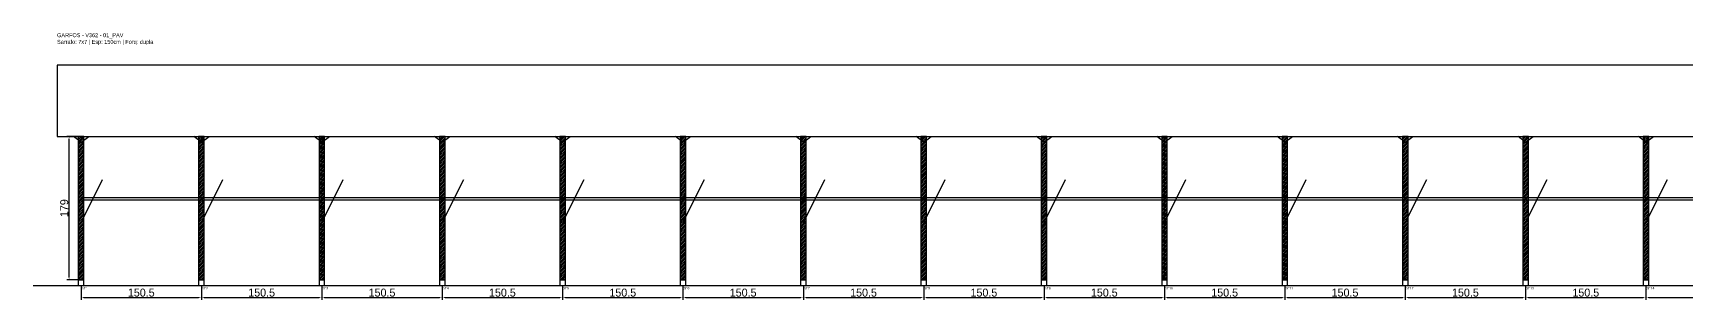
# Model space of a CAD drawing. Header units: metres. Extents: x -30 to 4152, y -25 to 308.
# Drawn here: x -30 to 2037, y -25 to 308 of the extents above; entities that cross this region are included whole.
import ezdxf

# ---------------------------------------------------------------- set-up
doc = ezdxf.new("R2010")
doc.units = ezdxf.units.M
for name, color, linetype in [('BARRA_ANCORAGEM', 1, 'Continuous'), ('COTA', 241, 'Continuous'), ('GARFOS OK', 3, 'Continuous'), ('NOME DA VIGA', 6, 'Continuous'), ('SARR_7x7', 40, 'Continuous'), ('TIRAS REESCORAMENTO', 252, 'Continuous'), ('VIGAS', 3, 'Continuous')]:
    doc.layers.add(name, color=color, linetype=linetype)
doc.dimstyles.new('EZ DXF', dxfattribs={"dimtxt": 10, "dimasz": 3.5, "dimexe": 3, "dimexo": 1.5, "dimgap": 1, "dimtad": 1, "dimdec": 1, "dimdsep": 46, "dimcen": 2.5, "dimazin": 3, "dimtfac": 1, "dimtmove": 0, "dimatfit": 3})

msp = doc.modelspace()

# ---------------------------------------------------------------- hatches: boundary and pattern name
at = {"layer": 'COTA'}
h = msp.add_hatch(dxfattribs=at)
h.set_pattern_fill('ANSI31', scale=0.5)
h.paths.add_polyline_path([(26.5, 0), (33.5, 0), (33.5, 179), (26.5, 179)])
h = msp.add_hatch(dxfattribs=at)
h.set_pattern_fill('ANSI31', scale=0.5)
h.paths.add_polyline_path([(176.96, 0), (183.96, 0), (183.96, 179), (176.96, 179)])
h = msp.add_hatch(dxfattribs=at)
h.set_pattern_fill('ANSI31', scale=0.5)
h.paths.add_polyline_path([(327.41, 0), (334.41, 0), (334.41, 179), (327.41, 179)])
h = msp.add_hatch(dxfattribs=at)
h.set_pattern_fill('ANSI31', scale=0.5)
h.paths.add_polyline_path([(477.87, 0), (484.87, 0), (484.87, 179), (477.87, 179)])
h = msp.add_hatch(dxfattribs=at)
h.set_pattern_fill('ANSI31', scale=0.5)
h.paths.add_polyline_path([(628.32, 0), (635.32, 0), (635.32, 179), (628.32, 179)])
h = msp.add_hatch(dxfattribs=at)
h.set_pattern_fill('ANSI31', scale=0.5)
h.paths.add_polyline_path([(778.78, 0), (785.78, 0), (785.78, 179), (778.78, 179)])
h = msp.add_hatch(dxfattribs=at)
h.set_pattern_fill('ANSI31', scale=0.5)
h.paths.add_polyline_path([(929.24, 0), (936.24, 0), (936.24, 179), (929.24, 179)])
h = msp.add_hatch(dxfattribs=at)
h.set_pattern_fill('ANSI31', scale=0.5)
h.paths.add_polyline_path([(1079.69, 0), (1086.69, 0), (1086.69, 179), (1079.69, 179)])
h = msp.add_hatch(dxfattribs=at)
h.set_pattern_fill('ANSI31', scale=0.5)
h.paths.add_polyline_path([(1230.15, 0), (1237.15, 0), (1237.15, 179), (1230.15, 179)])
h = msp.add_hatch(dxfattribs=at)
h.set_pattern_fill('ANSI31', scale=0.5)
h.paths.add_polyline_path([(1380.6, 0), (1387.6, 0), (1387.6, 179), (1380.6, 179)])
h = msp.add_hatch(dxfattribs=at)
h.set_pattern_fill('ANSI31', scale=0.5)
h.paths.add_polyline_path([(1531.06, 0), (1538.06, 0), (1538.06, 179), (1531.06, 179)])
h = msp.add_hatch(dxfattribs=at)
h.set_pattern_fill('ANSI31', scale=0.5)
h.paths.add_polyline_path([(1681.52, 0), (1688.52, 0), (1688.52, 179), (1681.52, 179)])
h = msp.add_hatch(dxfattribs=at)
h.set_pattern_fill('ANSI31', scale=0.5)
h.paths.add_polyline_path([(1831.97, 0), (1838.97, 0), (1838.97, 179), (1831.97, 179)])
h = msp.add_hatch(dxfattribs=at)
h.set_pattern_fill('ANSI31', scale=0.5)
h.paths.add_polyline_path([(1982.43, 0), (1989.43, 0), (1989.43, 179), (1982.43, 179)])

# ---------------------------------------------------------------- linework, layer by layer
at = {"layer": 'BARRA_ANCORAGEM'}
for p, q in [((30, 71.6), (56.85, 125.3)), ((180.46, 71.6), (207.31, 125.3)), ((330.91, 71.6), (357.76, 125.3)), ((481.37, 71.6), (508.22, 125.3)), ((631.82, 71.6), (658.67, 125.3)), ((782.28, 71.6), (809.13, 125.3)), ((932.74, 71.6), (959.59, 125.3)), ((1083.19, 71.6), (1110.04, 125.3)), ((1233.65, 71.6), (1260.5, 125.3)), ((1384.1, 71.6), (1410.95, 125.3)), ((1534.56, 71.6), (1561.41, 125.3)), ((1685.02, 71.6), (1711.87, 125.3)), ((1835.47, 71.6), (1862.32, 125.3)), ((1985.93, 71.6), (2012.78, 125.3))]:
    msp.add_line(p, q, dxfattribs=at)
at = {"layer": 'GARFOS OK'}
for p, q in [((30, 172), (20.5, 179)), ((20.5, 179), (39.5, 179)), ((30, 172), (39.5, 179)), ((180.46, 172), (170.96, 179)), ((170.96, 179), (189.96, 179)), ((180.46, 172), (189.96, 179)), ((330.91, 172), (321.41, 179)), ((321.41, 179), (340.41, 179)), ((330.91, 172), (340.41, 179)), ((481.37, 172), (471.87, 179)), ((471.87, 179), (490.87, 179)), ((481.37, 172), (490.87, 179)), ((631.82, 172), (622.32, 179)), ((622.32, 179), (641.32, 179)), ((631.82, 172), (641.32, 179)), ((782.28, 172), (772.78, 179)), ((772.78, 179), (791.78, 179)), ((782.28, 172), (791.78, 179)), ((932.74, 172), (923.24, 179)), ((923.24, 179), (942.24, 179)), ((932.74, 172), (942.24, 179)), ((1083.19, 172), (1073.69, 179)), ((1073.69, 179), (1092.69, 179)), ((1083.19, 172), (1092.69, 179)), ((1233.65, 172), (1224.15, 179)), ((1224.15, 179), (1243.15, 179)), ((1233.65, 172), (1243.15, 179)), ((1384.1, 172), (1374.6, 179)), ((1374.6, 179), (1393.6, 179)), ((1384.1, 172), (1393.6, 179)), ((1534.56, 172), (1525.06, 179)), ((1525.06, 179), (1544.06, 179)), ((1534.56, 172), (1544.06, 179)), ((1685.02, 172), (1675.52, 179)), ((1675.52, 179), (1694.52, 179)), ((1685.02, 172), (1694.52, 179)), ((1835.47, 172), (1825.97, 179)), ((1825.97, 179), (1844.97, 179)), ((1835.47, 172), (1844.97, 179)), ((1985.93, 172), (1976.43, 179)), ((1976.43, 179), (1995.43, 179)), ((1985.93, 172), (1995.43, 179))]:
    msp.add_line(p, q, dxfattribs=at)
at = {"layer": 'GARFOS OK', "linetype": 'CONTINUOUS'}
msp.add_line((-30, -7), (4152.31, -7), dxfattribs=at)
at = {"layer": 'GARFOS OK'}
for points in [[(26.5, 0), (33.5, 0), (33.5, 179), (26.5, 179), (26.5, 0)], [(176.96, 0), (183.96, 0), (183.96, 179), (176.96, 179), (176.96, 0)], [(327.41, 0), (334.41, 0), (334.41, 179), (327.41, 179), (327.41, 0)], [(477.87, 0), (484.87, 0), (484.87, 179), (477.87, 179), (477.87, 0)], [(628.32, 0), (635.32, 0), (635.32, 179), (628.32, 179), (628.32, 0)], [(778.78, 0), (785.78, 0), (785.78, 179), (778.78, 179), (778.78, 0)], [(929.24, 0), (936.24, 0), (936.24, 179), (929.24, 179), (929.24, 0)], [(1079.69, 0), (1086.69, 0), (1086.69, 179), (1079.69, 179), (1079.69, 0)], [(1230.15, 0), (1237.15, 0), (1237.15, 179), (1230.15, 179), (1230.15, 0)], [(1380.6, 0), (1387.6, 0), (1387.6, 179), (1380.6, 179), (1380.6, 0)], [(1531.06, 0), (1538.06, 0), (1538.06, 179), (1531.06, 179), (1531.06, 0)], [(1681.52, 0), (1688.52, 0), (1688.52, 179), (1681.52, 179), (1681.52, 0)], [(1831.97, 0), (1838.97, 0), (1838.97, 179), (1831.97, 179), (1831.97, 0)], [(1982.43, 0), (1989.43, 0), (1989.43, 179), (1982.43, 179), (1982.43, 0)]]:
    msp.add_lwpolyline(points, dxfattribs=at)
at = {"layer": 'SARR_7x7'}
for points in [[(26.5, -7), (33.5, -7), (33.5, 0), (26.5, 0), (26.5, -7)], [(176.96, -7), (183.96, -7), (183.96, 0), (176.96, 0), (176.96, -7)], [(327.41, -7), (334.41, -7), (334.41, 0), (327.41, 0), (327.41, -7)], [(477.87, -7), (484.87, -7), (484.87, 0), (477.87, 0), (477.87, -7)], [(628.32, -7), (635.32, -7), (635.32, 0), (628.32, 0), (628.32, -7)], [(778.78, -7), (785.78, -7), (785.78, 0), (778.78, 0), (778.78, -7)], [(929.24, -7), (936.24, -7), (936.24, 0), (929.24, 0), (929.24, -7)], [(1079.69, -7), (1086.69, -7), (1086.69, 0), (1079.69, 0), (1079.69, -7)], [(1230.15, -7), (1237.15, -7), (1237.15, 0), (1230.15, 0), (1230.15, -7)], [(1380.6, -7), (1387.6, -7), (1387.6, 0), (1380.6, 0), (1380.6, -7)], [(1531.06, -7), (1538.06, -7), (1538.06, 0), (1531.06, 0), (1531.06, -7)], [(1681.52, -7), (1688.52, -7), (1688.52, 0), (1681.52, 0), (1681.52, -7)], [(1831.97, -7), (1838.97, -7), (1838.97, 0), (1831.97, 0), (1831.97, -7)], [(1982.43, -7), (1989.43, -7), (1989.43, 0), (1982.43, 0), (1982.43, -7)]]:
    msp.add_lwpolyline(points, dxfattribs=at)
at = {"layer": 'TIRAS REESCORAMENTO'}
for points in [[(30, 100), (180.46, 100), (180.46, 102.5), (30, 102.5), (30, 100)], [(180.46, 100), (330.91, 100), (330.91, 102.5), (180.46, 102.5), (180.46, 100)], [(330.91, 100), (481.37, 100), (481.37, 102.5), (330.91, 102.5), (330.91, 100)], [(481.37, 100), (631.82, 100), (631.82, 102.5), (481.37, 102.5), (481.37, 100)], [(631.82, 100), (782.28, 100), (782.28, 102.5), (631.82, 102.5), (631.82, 100)], [(782.28, 100), (932.74, 100), (932.74, 102.5), (782.28, 102.5), (782.28, 100)], [(932.74, 100), (1083.19, 100), (1083.19, 102.5), (932.74, 102.5), (932.74, 100)], [(1083.19, 100), (1233.65, 100), (1233.65, 102.5), (1083.19, 102.5), (1083.19, 100)], [(1233.65, 100), (1384.1, 100), (1384.1, 102.5), (1233.65, 102.5), (1233.65, 100)], [(1384.1, 100), (1534.56, 100), (1534.56, 102.5), (1384.1, 102.5), (1384.1, 100)], [(1534.56, 100), (1685.02, 100), (1685.02, 102.5), (1534.56, 102.5), (1534.56, 100)], [(1685.02, 100), (1835.47, 100), (1835.47, 102.5), (1685.02, 102.5), (1685.02, 100)], [(1835.47, 100), (1985.93, 100), (1985.93, 102.5), (1835.47, 102.5), (1835.47, 100)], [(1985.93, 100), (2136.38, 100), (2136.38, 102.5), (1985.93, 102.5), (1985.93, 100)]]:
    msp.add_lwpolyline(points, dxfattribs=at)
at = {"layer": 'VIGAS'}
msp.add_lwpolyline([(0, 179), (4122.31, 179), (4122.31, 268), (0, 268), (0, 179)], dxfattribs=at)

# ---------------------------------------------------------------- texts
at = {"layer": 'NOME DA VIGA'}
for s, p in [('GF1', (30, -12)), ('GF2', (180.46, -12)), ('GF3', (330.91, -12)), ('GF4', (481.37, -12)), ('GF5', (631.82, -12)), ('GF6', (782.28, -12)), ('GF7', (932.74, -12)), ('GF8', (1083.19, -12)), ('GF9', (1233.65, -12)), ('GF10', (1384.1, -12)), ('GF11', (1534.56, -12)), ('GF12', (1685.02, -12)), ('GF13', (1835.47, -12)), ('GF14', (1985.93, -12))]:
    msp.add_text(s, height=3, dxfattribs=at).set_placement(p)
at = {"layer": 'NOME DA VIGA', "insert": (0, 293), "char_height": 5, "attachment_point": 7}
msp.add_mtext('GARFOS - V362 - 01_PAV\\PSarrafo: 7x7 | Esp: 150cm | Forq: dupla', dxfattribs=at)

# ---------------------------------------------------------------- dimensions: what is measured, and where the dimension line sits
at = {"layer": 'COTA'}
msp.add_linear_dim(base=(15, 0), p1=(30, 0), p2=(30, 179), angle=90, dimstyle='EZ DXF', dxfattribs=at).render()
for base, p1, p2 in [((30, -22), (30, -7), (180.46, -7)), ((180.4559, -22), (180.4559, -7), (330.9119, -7)), ((330.91, -22), (330.91, -7), (481.37, -7)), ((481.3678, -22), (481.3678, -7), (631.8238, -7)), ((631.82, -22), (631.82, -7), (782.28, -7)), ((782.28, -22), (782.28, -7), (932.74, -7)), ((932.7357, -22), (932.7357, -7), (1083.1916, -7)), ((1083.19, -22), (1083.19, -7), (1233.65, -7)), ((1233.6475, -22), (1233.6475, -7), (1384.1035, -7)), ((1384.1, -22), (1384.1, -7), (1534.56, -7)), ((1534.56, -22), (1534.56, -7), (1685.02, -7)), ((1685.0154, -22), (1685.0154, -7), (1835.4713, -7)), ((1835.47, -22), (1835.47, -7), (1985.93, -7)), ((1985.9272, -22), (1985.9272, -7), (2136.3832, -7))]:
    msp.add_linear_dim(base=base, p1=p1, p2=p2, dimstyle='EZ DXF', dxfattribs=at).render()

doc.saveas('drawing.dxf')
